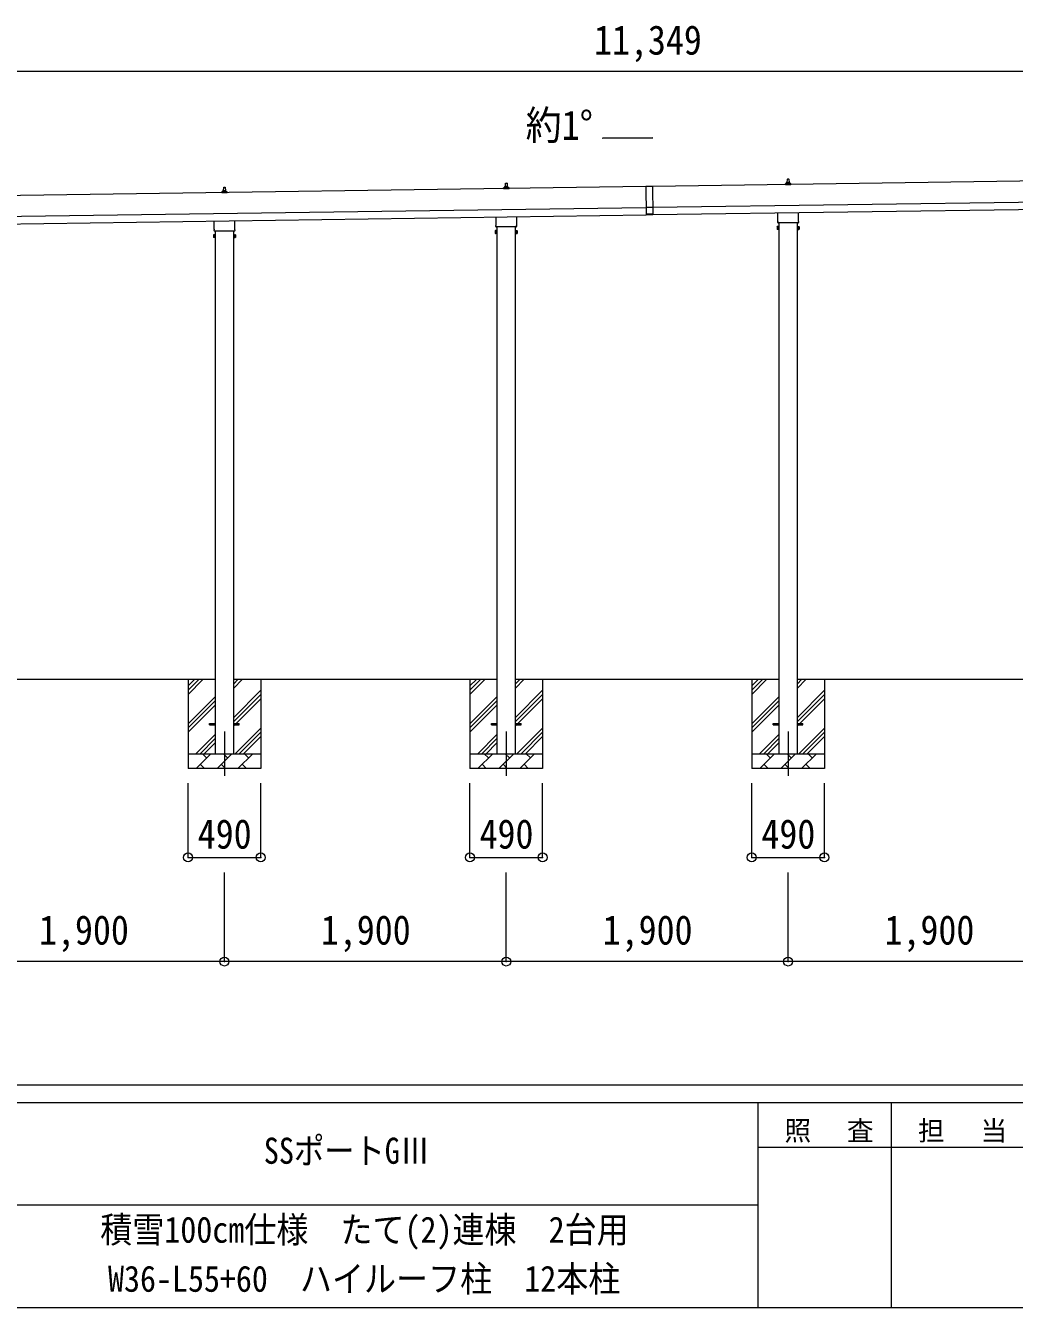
# Model space of a CAD drawing. Units: millimetres at full size, sheet at 1:60. Extents: x -16864 to 16864, y -11640 to 11640.
# Drawn here: x 467 to 7132, y -11640 to -3001 of the extents above; entities that cross this region are included whole.
import ezdxf
from ezdxf.enums import TextEntityAlignment as Align

# ---------------------------------------------------------------- set-up
doc = ezdxf.new("R2010")
doc.units = ezdxf.units.MM
doc.header["$LTSCALE"] = 60
doc.header["$PDMODE"] = 32
doc.header["$PDSIZE"] = 60
doc.linetypes.add('CHAIN1', pattern=[8, 5, -1, 1, -1])
for name, color, linetype, lineweight in [('0-1_Defpoints', 2, 'Continuous', 9), ('0-2_TEXT1', 4, 'Continuous', 9), ('0-3_SHAPE', 5, 'Continuous', 5), ('0-7_PARTS2', 7, 'Continuous', 9), ('0-8_TABLE1', 6, 'Continuous', 9), ('F-0', 7, 'Continuous', 9)]:
    doc.layers.add(name, color=color, linetype=linetype, lineweight=lineweight)
doc.styles.add('ＭＳ ゴシック', font='')
doc.styles.get('ＭＳ ゴシック').set_extended_font_data('MS Gothic')

msp = doc.modelspace()

# ---------------------------------------------------------------- linework, layer by layer
at = {"layer": '0-1_Defpoints', "color": 7, "linetype": 'CHAIN1'}
for p, q in [((1806.94, -7758.15), (1806.94, -8107.15)), ((3706.94, -7758.15), (3706.94, -8107.15)), ((5606.94, -7758.15), (5606.94, -8107.15))]:
    msp.add_line(p, q, dxfattribs=at)
at = {"layer": '0-2_TEXT1'}
for p, q in [((4694.85, -3757.32), (4358.85, -3762.12)), ((10297.62, -4004.74), (4692, -4084.82)), ((5597.25, -4063.11), (5597.25, -4058.89)), ((5598.25, -4058.89), (5616.25, -4058.89)), ((5601.25, -4058.89), (5601.97, -4035.37)), ((5602.97, -4034.39), (5611.52, -4034.39)), ((5612.52, -4035.37), (5613.25, -4058.89)), ((5617.25, -4063.11), (5617.25, -4058.89)), ((4647.01, -4085.46), (-983.46, -4165.89)), ((1789, -4128.68), (1789, -4120.97)), ((1825.5, -4128.68), (1789, -4128.68)), ((1789.38, -4120.18), (1825.11, -4120.18)), ((1789.76, -4119.99), (1796.48, -4118.37)), ((1796.86, -4118.18), (1817.63, -4118.18)), ((1797.25, -4117.39), (1797.25, -4113.18)), ((1798.25, -4113.18), (1816.25, -4113.18)), ((1801.25, -4113.18), (1801.97, -4089.66)), ((1802.97, -4088.68), (1811.52, -4088.68)), ((1812.52, -4089.66), (1813.25, -4113.18)), ((1817.25, -4117.39), (1817.25, -4113.18)), ((1824.73, -4119.99), (1818.01, -4118.37)), ((1825.5, -4128.68), (1825.5, -4120.97)), ((3689, -4101.54), (3689, -4093.82)), ((3725.5, -4101.54), (3689, -4101.54)), ((3689.38, -4093.04), (3725.11, -4093.04)), ((3689.76, -4092.85), (3696.48, -4091.22)), ((3696.86, -4091.04), (3717.63, -4091.04)), ((3697.25, -4090.25), (3697.25, -4086.04)), ((3698.25, -4086.04), (3716.25, -4086.04)), ((3701.25, -4086.04), (3701.97, -4062.51)), ((3702.97, -4061.54), (3711.52, -4061.54)), ((3712.52, -4062.51), (3713.25, -4086.04)), ((3717.25, -4090.25), (3717.25, -4086.04)), ((3724.73, -4092.85), (3718.01, -4091.22)), ((3725.5, -4101.54), (3725.5, -4093.82)), ((4646.99, -4084.46), (4691.99, -4083.82)), ((4646.99, -4084.46), (4649.74, -4276.94)), ((4692, -4084.82), (4647.01, -4085.46)), ((4691.99, -4083.82), (4694.74, -4276.3)), ((4694, -4224.8), (10299.62, -4144.72)), ((5589, -4074.39), (5589, -4066.68)), ((5625.5, -4074.39), (5589, -4074.39)), ((5589.38, -4065.89), (5625.11, -4065.89)), ((5589.76, -4065.71), (5596.48, -4064.08)), ((5596.86, -4063.89), (5617.63, -4063.89)), ((5624.73, -4065.71), (5618.01, -4064.08)), ((5625.5, -4074.39), (5625.5, -4066.68)), ((-981.46, -4305.88), (4649.01, -4225.44)), ((4694.02, -4225.8), (4649.02, -4226.44)), ((4694.72, -4274.8), (10300.34, -4194.72)), ((-980.74, -4355.87), (4649.72, -4275.44)), ((1738.64, -4372.67), (1738.64, -4317.03)), ((1875.24, -4315.07), (1875.24, -4372.67)), ((3638.64, -4345.52), (3638.64, -4289.88)), ((3775.24, -4287.93), (3775.24, -4345.52)), ((4694.67, -4271.3), (4649.67, -4271.94)), ((4694.74, -4276.3), (4649.74, -4276.94)), ((5538.64, -4318.38), (5538.64, -4262.74)), ((5675.24, -4260.79), (5675.24, -4318.38)), ((1736.94, -4381.44), (1736.94, -4375.94)), ((1874.88, -4384.94), (1739, -4384.94)), ((1744.44, -4384.94), (1744.44, -7908.15)), ((1869.44, -7908.15), (1869.44, -4384.94)), ((1876.94, -4375.94), (1876.94, -4381.44)), ((3632.94, -4383.8), (3633.7, -4382.48)), ((3632.94, -4383.8), (3632.94, -4400.8)), ((3632.94, -4400.8), (3633.7, -4402.11)), ((3639.94, -4387.39), (3633.7, -4387.39)), ((3639.94, -4397.2), (3633.7, -4397.2)), ((3639.94, -4402.11), (3633.7, -4402.11)), ((3636.94, -4354.3), (3636.94, -4348.8)), ((3774.88, -4357.8), (3639, -4357.8)), ((3642.44, -4401.5), (3639.94, -4401.5)), ((3644.44, -4357.8), (3644.44, -7908.15)), ((3769.44, -7908.15), (3769.44, -4357.8)), ((3771.44, -4401.5), (3773.94, -4401.5)), ((3773.94, -4387.39), (3780.18, -4387.39)), ((3773.94, -4397.2), (3780.18, -4397.2)), ((3773.94, -4402.11), (3780.18, -4402.11)), ((3776.94, -4348.8), (3776.94, -4354.3)), ((3780.94, -4383.8), (3780.18, -4382.48)), ((3780.94, -4400.8), (3780.18, -4402.11)), ((3780.94, -4383.8), (3780.94, -4400.8)), ((5532.94, -4356.65), (5533.7, -4355.34)), ((5532.94, -4356.65), (5532.94, -4373.65)), ((5532.94, -4373.65), (5533.7, -4374.97)), ((5539.94, -4360.25), (5533.7, -4360.25)), ((5539.94, -4370.06), (5533.7, -4370.06)), ((5539.94, -4374.97), (5533.7, -4374.97)), ((5536.94, -4327.15), (5536.94, -4321.65)), ((5674.88, -4330.65), (5539, -4330.65)), ((5542.44, -4374.35), (5539.94, -4374.35)), ((5544.44, -4330.65), (5544.44, -7908.15)), ((5669.44, -7908.15), (5669.44, -4330.65)), ((5671.44, -4374.35), (5673.94, -4374.35)), ((5673.94, -4360.25), (5680.18, -4360.25)), ((5673.94, -4370.06), (5680.18, -4370.06)), ((5673.94, -4374.97), (5680.18, -4374.97)), ((5676.94, -4321.65), (5676.94, -4327.15)), ((5680.94, -4356.65), (5680.18, -4355.34)), ((5680.94, -4373.65), (5680.18, -4374.97)), ((5680.94, -4356.65), (5680.94, -4373.65)), ((1732.94, -4410.94), (1733.7, -4409.62)), ((1732.94, -4410.94), (1732.94, -4427.94)), ((1732.94, -4427.94), (1733.7, -4429.25)), ((1739.94, -4414.53), (1733.7, -4414.53)), ((1739.94, -4424.35), (1733.7, -4424.35)), ((1739.94, -4429.25), (1733.7, -4429.25)), ((1742.44, -4428.64), (1739.94, -4428.64)), ((1871.44, -4428.64), (1873.94, -4428.64)), ((1873.94, -4414.53), (1880.18, -4414.53)), ((1873.94, -4424.35), (1880.18, -4424.35)), ((1873.94, -4429.25), (1880.18, -4429.25)), ((1880.94, -4410.94), (1880.18, -4409.62)), ((1880.94, -4427.94), (1880.18, -4429.25)), ((1880.94, -4410.94), (1880.94, -4427.94)), ((1706.94, -7703.65), (1744.44, -7703.65)), ((1706.94, -7712.65), (1706.94, -7703.65)), ((1706.94, -7703.65), (1744.44, -7703.65)), ((1706.94, -7712.65), (1706.94, -7703.65)), ((1706.94, -7712.65), (1744.44, -7712.65)), ((1706.94, -7712.65), (1744.44, -7712.65)), ((1869.44, -7703.65), (1906.94, -7703.65)), ((1869.44, -7703.65), (1906.94, -7703.65)), ((1869.44, -7712.65), (1906.94, -7712.65)), ((1869.44, -7712.65), (1906.94, -7712.65)), ((1906.94, -7712.65), (1906.94, -7703.65)), ((1906.94, -7712.65), (1906.94, -7703.65)), ((3606.94, -7703.65), (3644.44, -7703.65)), ((3606.94, -7712.65), (3606.94, -7703.65)), ((3606.94, -7703.65), (3644.44, -7703.65)), ((3606.94, -7712.65), (3606.94, -7703.65)), ((3606.94, -7712.65), (3644.44, -7712.65)), ((3606.94, -7712.65), (3644.44, -7712.65)), ((3769.44, -7703.65), (3806.94, -7703.65)), ((3769.44, -7703.65), (3806.94, -7703.65)), ((3769.44, -7712.65), (3806.94, -7712.65)), ((3769.44, -7712.65), (3806.94, -7712.65)), ((3806.94, -7712.65), (3806.94, -7703.65)), ((3806.94, -7712.65), (3806.94, -7703.65)), ((5506.94, -7703.65), (5544.44, -7703.65)), ((5506.94, -7712.65), (5506.94, -7703.65)), ((5506.94, -7703.65), (5544.44, -7703.65)), ((5506.94, -7712.65), (5506.94, -7703.65)), ((5506.94, -7712.65), (5544.44, -7712.65)), ((5506.94, -7712.65), (5544.44, -7712.65)), ((5669.44, -7703.65), (5706.94, -7703.65)), ((5669.44, -7703.65), (5706.94, -7703.65)), ((5669.44, -7712.65), (5706.94, -7712.65)), ((5669.44, -7712.65), (5706.94, -7712.65)), ((5706.94, -7712.65), (5706.94, -7703.65)), ((5706.94, -7712.65), (5706.94, -7703.65))]:
    msp.add_line(p, q, dxfattribs=at)
for points in [[(3639.94, -4402.11), (3639.94, -4382.48), (3633.7, -4382.48)], [(3639.94, -4401.5), (3639.94, -4383.1), (3642.44, -4383.1)], [(3773.94, -4401.5), (3773.94, -4383.1), (3771.44, -4383.1)], [(3773.94, -4402.11), (3773.94, -4382.48), (3780.18, -4382.48)], [(5539.94, -4374.97), (5539.94, -4355.34), (5533.7, -4355.34)], [(5539.94, -4374.35), (5539.94, -4355.95), (5542.44, -4355.95)], [(5673.94, -4374.35), (5673.94, -4355.95), (5671.44, -4355.95)], [(5673.94, -4374.97), (5673.94, -4355.34), (5680.18, -4355.34)], [(1739.94, -4429.25), (1739.94, -4409.62), (1733.7, -4409.62)], [(1739.94, -4428.64), (1739.94, -4410.24), (1742.44, -4410.24)], [(1873.94, -4428.64), (1873.94, -4410.24), (1871.44, -4410.24)], [(1873.94, -4429.25), (1873.94, -4409.62), (1880.18, -4409.62)]]:
    msp.add_lwpolyline(points, dxfattribs=at)
for points in [[(3642.44, -4402.8), (3642.44, -4381.8), (3644.44, -4381.8), (3644.44, -4402.8)], [(3771.44, -4402.8), (3771.44, -4381.8), (3769.44, -4381.8), (3769.44, -4402.8)], [(5542.44, -4375.65), (5542.44, -4354.65), (5544.44, -4354.65), (5544.44, -4375.65)], [(5671.44, -4375.65), (5671.44, -4354.65), (5669.44, -4354.65), (5669.44, -4375.65)], [(1742.44, -4429.94), (1742.44, -4408.94), (1744.44, -4408.94), (1744.44, -4429.94)], [(1871.44, -4429.94), (1871.44, -4408.94), (1869.44, -4408.94), (1869.44, -4429.94)]]:
    msp.add_lwpolyline(points, close=True, dxfattribs=at)
for centre, radius, start, end in [((5601.33, -4059.53), 4.13, 90, 171.17633), ((5598.25, -4059.89), 1, 90, 180), ((5602.97, -4035.39), 1, 90, 178.60509), ((5610.58, -4058.89), 4.83, 133.60282, 180), ((5603.91, -4058.89), 4.83, 0, 46.39718), ((5611.52, -4035.39), 1, 1.39491, 90), ((5613.16, -4059.53), 4.13, 8.82367, 90), ((5616.25, -4059.89), 1, 0, 90), ((1790, -4120.97), 1, 103.62699, 180), ((1796.25, -4117.39), 1, 283.62699, 0), ((1801.33, -4113.81), 4.13, 90, 171.17633), ((1798.25, -4114.18), 1, 90, 180), ((1802.97, -4089.68), 1, 90, 178.60509), ((1810.58, -4113.18), 4.83, 133.60282, 180), ((1803.91, -4113.18), 4.83, 0, 46.39718), ((1811.52, -4089.68), 1, 1.39491, 90), ((1813.16, -4113.81), 4.13, 8.82367, 90), ((1816.25, -4114.18), 1, 0, 90), ((1818.25, -4117.39), 1, 180, 256.37301), ((1824.5, -4120.97), 1, 0, 76.37301), ((3690, -4093.82), 1, 103.62699, 180), ((3696.25, -4090.25), 1, 283.62699, 0), ((3701.33, -4086.67), 4.13, 90, 171.17633), ((3698.25, -4087.04), 1, 90, 180), ((3702.97, -4062.54), 1, 90, 178.60509), ((3710.58, -4086.04), 4.83, 133.60282, 180), ((3703.91, -4086.04), 4.83, 0, 46.39718), ((3711.52, -4062.54), 1, 1.39491, 90), ((3713.16, -4086.67), 4.13, 8.82367, 90), ((3716.25, -4087.04), 1, 0, 90), ((3718.25, -4090.25), 1, 180, 256.37301), ((3724.5, -4093.82), 1, 0, 76.37301), ((5590, -4066.68), 1, 103.62699, 180), ((5596.25, -4063.11), 1, 283.62699, 0), ((5618.25, -4063.11), 1, 180, 256.37301), ((5624.5, -4066.68), 1, 0, 76.37301), ((5540.94, -4321.65), 4, 125.09963, 180), ((5672.94, -4321.65), 4, 0, 54.90037), ((1740.94, -4375.94), 4, 125.09963, 180), ((1740.94, -4381.44), 4, 180, 194.47751), ((1740.94, -4381.44), 4, 194.47751, 241.04498), ((1872.94, -4381.44), 4, 298.95502, 345.52249), ((1872.94, -4375.94), 4, 0, 54.90037), ((1872.94, -4381.44), 4, 345.52249, 0), ((3649.18, -4392.3), 16.24, 162.41205, 197.58795), ((3637.29, -4384.93), 4.34, 145.61575, 214.38425), ((3637.29, -4399.66), 4.34, 145.61575, 214.38425), ((3640.94, -4348.8), 4, 125.09963, 180), ((3640.94, -4354.3), 4, 180, 194.47751), ((3640.94, -4354.3), 4, 194.47751, 241.04498), ((3772.94, -4354.3), 4, 298.95502, 345.52249), ((3772.94, -4348.8), 4, 0, 54.90037), ((3772.94, -4354.3), 4, 345.52249, 0), ((3764.7, -4392.3), 16.24, 342.41205, 17.58795), ((3776.6, -4384.93), 4.34, 325.61575, 34.38425), ((3776.6, -4399.66), 4.34, 325.61575, 34.38425), ((5537.29, -4357.79), 4.34, 145.61575, 214.38425), ((5549.18, -4365.15), 16.24, 162.41205, 197.58795), ((5537.29, -4372.51), 4.34, 145.61575, 214.38425), ((5540.94, -4327.15), 4, 180, 194.47751), ((5540.94, -4327.15), 4, 194.47751, 241.04498), ((5672.94, -4327.15), 4, 298.95502, 345.52249), ((5672.94, -4327.15), 4, 345.52249, 0), ((5664.7, -4365.15), 16.24, 342.41205, 17.58795), ((5676.6, -4357.79), 4.34, 325.61575, 34.38425), ((5676.6, -4372.51), 4.34, 325.61575, 34.38425), ((1737.29, -4412.08), 4.34, 145.61575, 214.38425), ((1749.18, -4419.44), 16.24, 162.41205, 197.58795), ((1737.29, -4426.8), 4.34, 145.61575, 214.38425), ((1864.7, -4419.44), 16.24, 342.41205, 17.58795), ((1876.6, -4412.08), 4.34, 325.61575, 34.38425), ((1876.6, -4426.8), 4.34, 325.61575, 34.38425)]:
    msp.add_arc(centre, radius, start, end, dxfattribs=at)
at = {"layer": '0-3_SHAPE', "color": 7, "lineweight": 9}
for p, q in [((1744.44, -7408.15), (-30.56, -7408.15)), ((1561.94, -7408.15), (1561.94, -8008.15)), ((1561.94, -7451.63), (1605.42, -7408.15)), ((1561.94, -7479.92), (1633.71, -7408.15)), ((1561.94, -7508.2), (1661.99, -7408.15)), ((3644.44, -7408.15), (1869.44, -7408.15)), ((1869.44, -7436.98), (1898.27, -7408.15)), ((1869.44, -7465.26), (1926.55, -7408.15)), ((2051.94, -7408.15), (2051.94, -8008.15)), ((3461.94, -7408.15), (3461.94, -8008.15)), ((3461.94, -7451.63), (3505.42, -7408.15)), ((3461.94, -7479.92), (3533.71, -7408.15)), ((3461.94, -7508.2), (3561.99, -7408.15)), ((5544.44, -7408.15), (3769.44, -7408.15)), ((3769.44, -7436.98), (3798.27, -7408.15)), ((3769.44, -7465.26), (3826.55, -7408.15)), ((3951.94, -7408.15), (3951.94, -8008.15)), ((5361.94, -7408.15), (5361.94, -8008.15)), ((5361.94, -7451.63), (5405.42, -7408.15)), ((5361.94, -7479.92), (5433.71, -7408.15)), ((5361.94, -7508.2), (5461.99, -7408.15)), ((7444.44, -7408.15), (5669.44, -7408.15)), ((5669.44, -7436.98), (5698.27, -7408.15)), ((5669.44, -7465.26), (5726.55, -7408.15)), ((5851.94, -7408.15), (5851.94, -8008.15)), ((1869.44, -7663.25), (2051.94, -7480.75)), ((1869.44, -7691.54), (2051.94, -7509.04)), ((3769.44, -7663.25), (3951.94, -7480.75)), ((3769.44, -7691.54), (3951.94, -7509.04)), ((5669.44, -7663.25), (5851.94, -7480.75)), ((5669.44, -7691.54), (5851.94, -7509.04)), ((1561.94, -7706.19), (1744.44, -7523.69)), ((1561.94, -7734.48), (1744.44, -7551.98)), ((1561.94, -7762.76), (1744.44, -7580.26)), ((1869.44, -7719.82), (2051.94, -7537.32)), ((3461.94, -7706.19), (3644.44, -7523.69)), ((3461.94, -7734.48), (3644.44, -7551.98)), ((3461.94, -7762.76), (3644.44, -7580.26)), ((3769.44, -7719.82), (3951.94, -7537.32)), ((5361.94, -7706.19), (5544.44, -7523.69)), ((5361.94, -7734.48), (5544.44, -7551.98)), ((5361.94, -7762.76), (5544.44, -7580.26)), ((5669.44, -7719.82), (5851.94, -7537.32)), ((1879.1, -7908.15), (2051.94, -7735.31)), ((1907.38, -7908.15), (2051.94, -7763.59)), ((3779.1, -7908.15), (3951.94, -7735.31)), ((3807.38, -7908.15), (3951.94, -7763.59)), ((5679.1, -7908.15), (5851.94, -7735.31)), ((5707.38, -7908.15), (5851.94, -7763.59)), ((1614.54, -7908.15), (1744.44, -7778.25)), ((1642.82, -7908.15), (1744.44, -7806.54)), ((1671.11, -7908.15), (1744.44, -7834.82)), ((1935.67, -7908.15), (2051.94, -7791.88)), ((3514.54, -7908.15), (3644.44, -7778.25)), ((3542.82, -7908.15), (3644.44, -7806.54)), ((3571.11, -7908.15), (3644.44, -7834.82)), ((3835.67, -7908.15), (3951.94, -7791.88)), ((5414.54, -7908.15), (5544.44, -7778.25)), ((5442.82, -7908.15), (5544.44, -7806.54)), ((5471.11, -7908.15), (5544.44, -7834.82)), ((5735.67, -7908.15), (5851.94, -7791.88)), ((1561.94, -7908.15), (2051.94, -7908.15)), ((1615.52, -8008.15), (1715.52, -7908.15)), ((1686.97, -7936.71), (1658.41, -7908.15)), ((1756.94, -8008.15), (1856.94, -7908.15)), ((1828.39, -7936.71), (1799.83, -7908.15)), ((1898.36, -8008.15), (1998.36, -7908.15)), ((1969.81, -7936.71), (1941.26, -7908.15)), ((3461.94, -7908.15), (3951.94, -7908.15)), ((3515.52, -8008.15), (3615.52, -7908.15)), ((3586.97, -7936.71), (3558.41, -7908.15)), ((3656.94, -8008.15), (3756.94, -7908.15)), ((3728.39, -7936.71), (3699.83, -7908.15)), ((3798.36, -8008.15), (3898.36, -7908.15)), ((3869.81, -7936.71), (3841.26, -7908.15)), ((5361.94, -7908.15), (5851.94, -7908.15)), ((5415.52, -8008.15), (5515.52, -7908.15)), ((5486.97, -7936.71), (5458.41, -7908.15)), ((5556.94, -8008.15), (5656.94, -7908.15)), ((5628.39, -7936.71), (5599.83, -7908.15)), ((5698.36, -8008.15), (5798.36, -7908.15)), ((5769.81, -7936.71), (5741.26, -7908.15)), ((2051.94, -8008.15), (1561.94, -8008.15)), ((1644.07, -7979.6), (1672.63, -8008.15)), ((1785.49, -7979.6), (1814.05, -8008.15)), ((1926.92, -7979.6), (1955.47, -8008.15)), ((3951.94, -8008.15), (3461.94, -8008.15)), ((3544.07, -7979.6), (3572.63, -8008.15)), ((3685.49, -7979.6), (3714.05, -8008.15)), ((3826.92, -7979.6), (3855.47, -8008.15)), ((5851.94, -8008.15), (5361.94, -8008.15)), ((5444.07, -7979.6), (5472.63, -8008.15)), ((5585.49, -7979.6), (5614.05, -8008.15)), ((5726.92, -7979.6), (5755.47, -8008.15))]:
    msp.add_line(p, q, dxfattribs=at)
at = {"layer": '0-7_PARTS2', "color": 4}
for p, q in [((4358.85, -3762.12), (4358.85, -3757.32)), ((4358.85, -3757.32), (4694.85, -3757.32))]:
    msp.add_line(p, q, dxfattribs=at)
at = {"layer": '0-8_TABLE1'}
for p, q in [((10332.94, -3310.51), (-1016.06, -3310.51)), ((1561.94, -8607.15), (1561.94, -8107.15)), ((2051.94, -8607.15), (2051.94, -8107.15)), ((3461.94, -8607.15), (3461.94, -8107.15)), ((3951.94, -8607.15), (3951.94, -8107.15)), ((5361.94, -8607.15), (5361.94, -8107.15)), ((5851.94, -8607.15), (5851.94, -8107.15)), ((1561.94, -8607.15), (2051.94, -8607.15)), ((3461.94, -8607.15), (3951.94, -8607.15)), ((5361.94, -8607.15), (5851.94, -8607.15)), ((1806.94, -9309.15), (1806.94, -8709.15)), ((3706.94, -9309.15), (3706.94, -8709.15)), ((5606.94, -9309.15), (5606.94, -8709.15)), ((1806.94, -9309.15), (-93.06, -9309.15)), ((3706.94, -9309.15), (1806.94, -9309.15)), ((5606.94, -9309.15), (3706.94, -9309.15)), ((7506.94, -9309.15), (5606.94, -9309.15))]:
    msp.add_line(p, q, dxfattribs=at)
for p in [(1561.94, -8607.15), (2051.94, -8607.15), (3461.94, -8607.15), (3951.94, -8607.15), (5361.94, -8607.15), (5851.94, -8607.15), (1806.94, -9309.15), (3706.94, -9309.15), (5606.94, -9309.15)]:
    msp.add_point(p, dxfattribs=at)
at = {"layer": 'F-0', "color": 5, "lineweight": 5}
for p, q in [((-16864.12, -10140), (16015.88, -10140)), ((-16864.12, -10260), (10682.37, -10260)), ((5402.37, -10260), (5402.37, -11640)), ((6302.37, -10260), (6302.37, -11640)), ((5402.37, -10560), (9002.37, -10560)), ((-6897.63, -10950), (5402.37, -10950)), ((-16864.12, -11640), (16015.88, -11640))]:
    msp.add_line(p, q, dxfattribs=at)

# ---------------------------------------------------------------- texts
at = {"layer": '0-7_PARTS2', "style": 'ＭＳ ゴシック', "width": 0.9}
msp.add_text('約1°', height=197.9, dxfattribs=at).set_placement((3837.76, -3829.88), align=Align.BOTTOM_LEFT)
at = {"layer": '0-8_TABLE1', "color": 7, "style": 'ＭＳ ゴシック', "width": 0.9}
for s, p in [('11,349', (4298.44, -3255.51)), ('490', (1626.94, -8607.15)), ('490', (3526.94, -8607.15)), ('490', (5426.94, -8607.15)), ('1,900', (556.94, -9254.15)), ('1,900', (2456.94, -9254.15)), ('1,900', (4356.94, -9254.15)), ('1,900', (6256.94, -9254.15))]:
    msp.add_text(s, height=197.9, dxfattribs=at).set_placement(p, align=Align.BOTTOM_LEFT)
at = {"layer": 'F-0', "style": 'ＭＳ ゴシック'}
for s, width, p in [('SSポートGⅢ ', 0.85, (2072.37, -10725)), ('積雪100cm仕様\u3000たて(2)連棟\u30002台用', 0.9, (969.87, -11256.91)), ('W36-L55+60\u3000ハイルーフ柱\u300012本柱', 0.9, (1022.37, -11587.74))]:
    msp.add_text(s, height=176, dxfattribs=dict(at, width=width)).set_placement(p, align=Align.BOTTOM_LEFT)
at = {"layer": 'F-0', "char_height": 132, "attachment_point": 7, "style": 'ＭＳ ゴシック'}
for s, insert in [('\\T1.17;照\u3000査', (5582.37, -10530)), ('\\T1.17;担\u3000当', (6482.37, -10530))]:
    msp.add_mtext(s, dxfattribs=dict(at, insert=insert))

doc.saveas('drawing.dxf')
